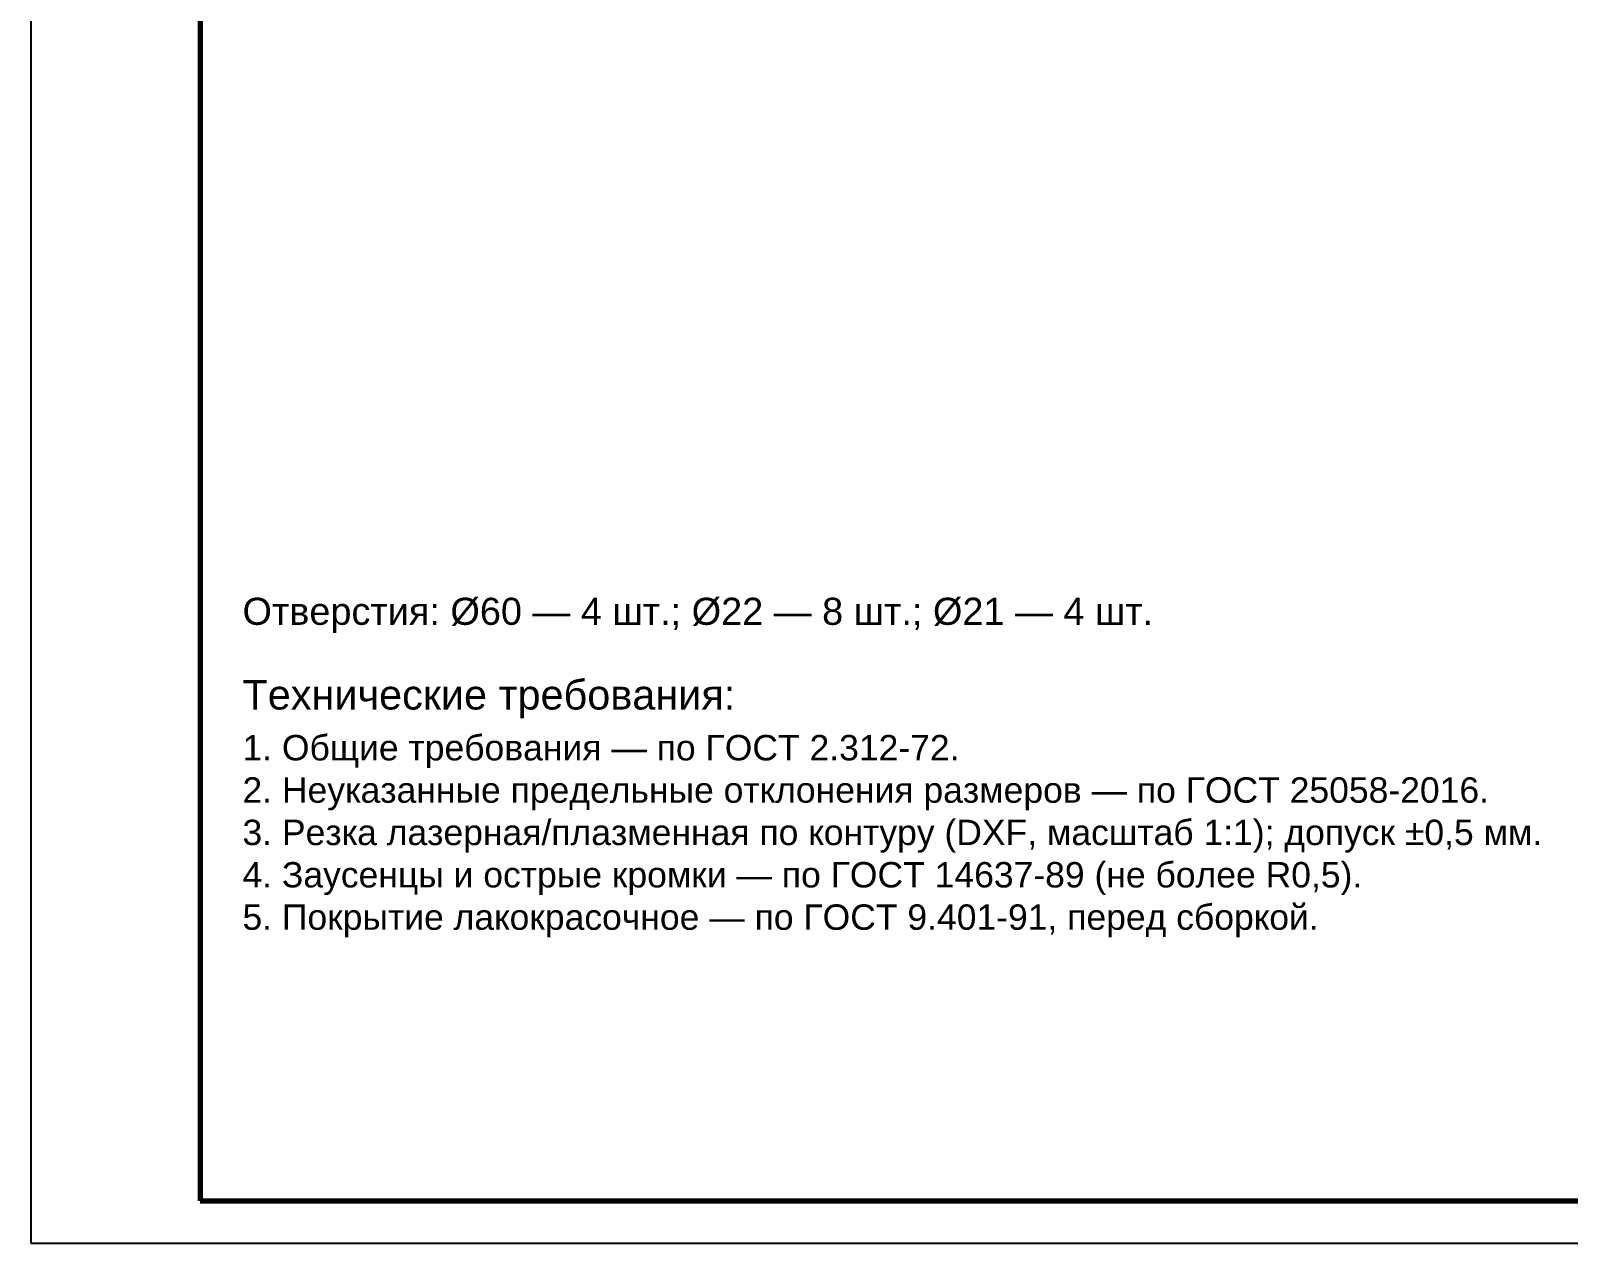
# Model space of a CAD drawing. Header units: millimetres. Extents: x 0 to 420, y 0 to 297.
# Drawn here: x 0 to 181.5, y 0 to 143.1 of the extents above; entities that cross this region are included whole.
import ezdxf

# ---------------------------------------------------------------- set-up
doc = ezdxf.new("R2010")
doc.units = ezdxf.units.MM
doc.styles.add('GOST', font='Arial')

msp = doc.modelspace()

# ---------------------------------------------------------------- linework, layer by layer
at = {"color": 7, "lineweight": 25}
msp.add_lwpolyline([(0, 0), (420, 0), (420, 297), (0, 297)], close=True, dxfattribs=at)
at = {"color": 7, "lineweight": 70}
msp.add_lwpolyline([(20, 5), (415, 5), (415, 292), (20, 292)], close=True, dxfattribs=at)

# ---------------------------------------------------------------- texts
at = {"color": 6, "style": 'GOST'}
msp.add_text('Отверстия: Ø60 — 4 шт.; Ø22 — 8 шт.; Ø21 — 4 шт.', height=3.2, dxfattribs=at).set_placement((25, 73))
at = {"color": 3, "style": 'GOST'}
for s, height, p in [('Технические требования:', 3.5, (25, 63)), ('1. Общие требования — по ГОСТ 2.312-72.', 3, (25, 57)), ('2. Неуказанные предельные отклонения размеров — по ГОСТ 25058-2016.', 3, (25, 52)), ('3. Резка лазерная/плазменная по контуру (DXF, масштаб 1:1); допуск ±0,5 мм.', 3, (25, 47)), ('4. Заусенцы и острые кромки — по ГОСТ 14637-89 (не более R0,5).', 3, (25, 42)), ('5. Покрытие лакокрасочное — по ГОСТ 9.401-91, перед сборкой.', 3, (25, 37))]:
    msp.add_text(s, height=height, dxfattribs=at).set_placement(p)

doc.saveas('drawing.dxf')
